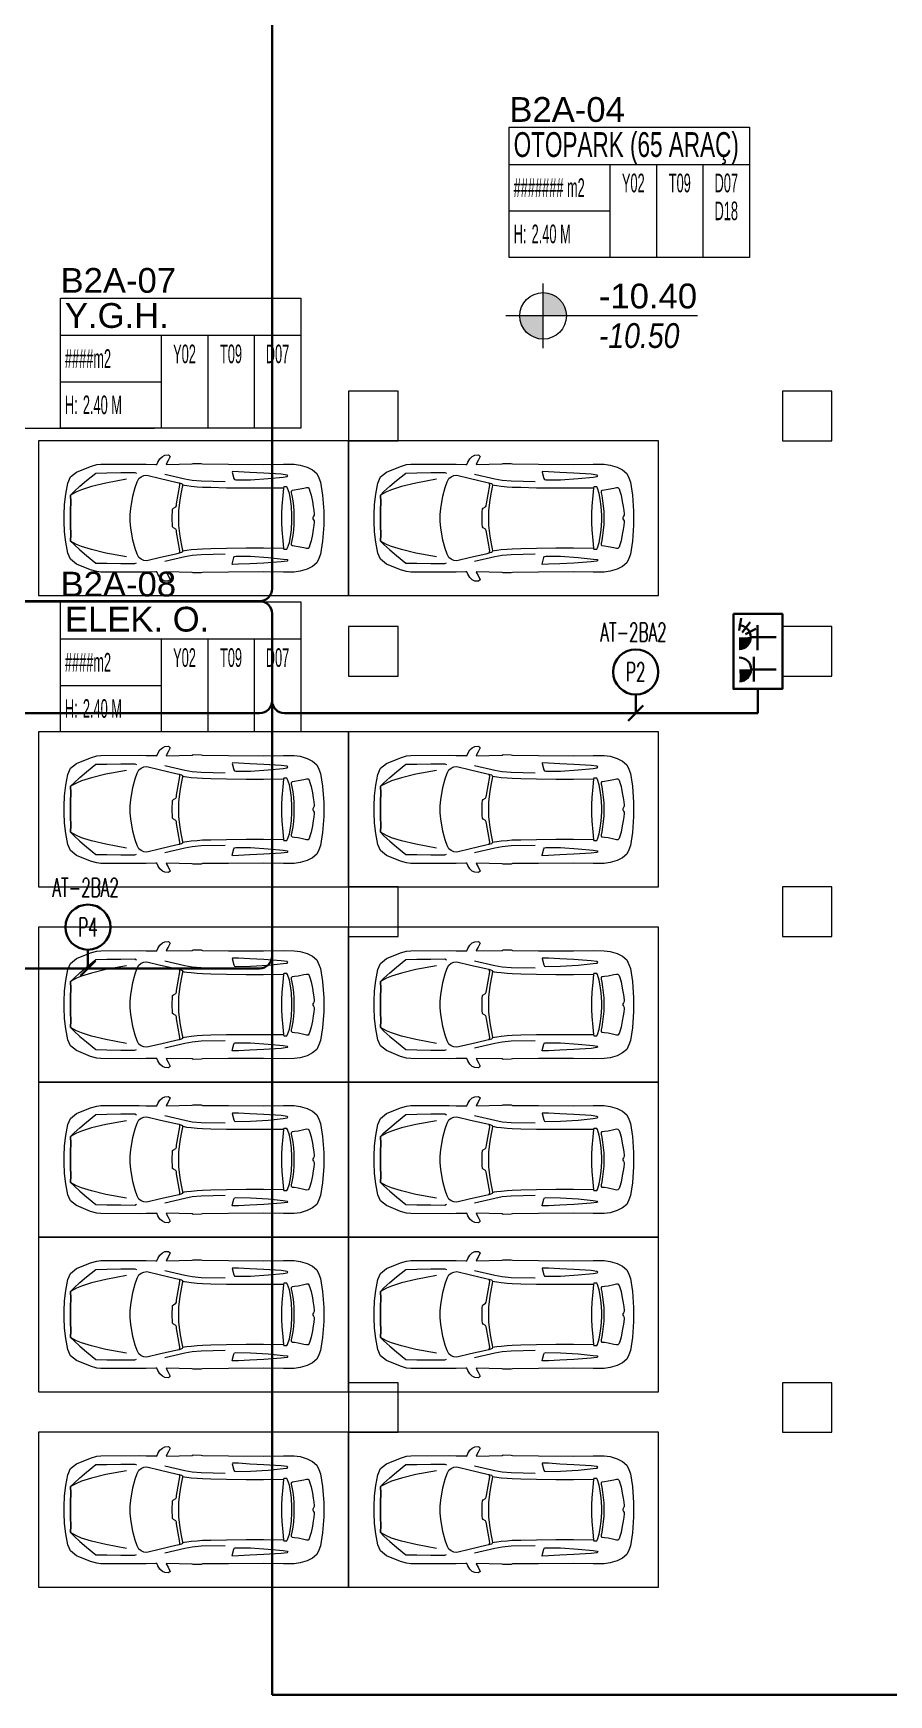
# Model space of a CAD drawing. Header units: metres. Extents: x -13194 to 152406, y -14653 to 29421.
# Drawn here: x 37331 to 38712, y 376 to 3057 of the extents above; entities that cross this region are included whole.
import ezdxf
from ezdxf.enums import TextEntityAlignment as Align

# ---------------------------------------------------------------- set-up
doc = ezdxf.new("R2010")
doc.units = ezdxf.units.M
doc.header["$LTSCALE"] = 100
doc.header["$MEASUREMENT"] = 0
doc.layers.get('0').update_dxf_attribs({"color": 9, "lineweight": 9})
for name, color, linetype, lineweight in [('01', 9, 'Continuous', 9), ('04', 9, 'Continuous', 9), ('06D', 9, 'Continuous', 9), ('21', 9, 'Continuous', 9), ('21_mahal200', 9, 'Continuous', 9), ('E-KABLO', 7, 'Continuous', 30), ('E-KOMBİNE ETANŞ PRİZ (1 FAZ+3 FAZ)', 7, 'Continuous', 30), ('E-LINYE', 7, 'Continuous', 30)]:
    doc.layers.add(name, color=color, linetype=linetype, lineweight=lineweight)
doc.styles.add('Arial', font='arial.ttf', dxfattribs={"height": 2.5})
doc.styles.add('E-YAZI', font='txttw.shx')
doc.styles.add('MuuM_TEXT-ITALIC', font='ARIALNI.TTF')
doc.styles.add('MuuM_TEXT-STANDART', font='ARIALN.TTF')
doc.dimstyles.new('MuuM_DIM200', dxfattribs={"dimscale": 20, "dimtxt": 2, "dimasz": 1, "dimexe": 1, "dimexo": 1, "dimgap": 1, "dimtad": 1, "dimdec": 1, "dimrnd": 0.5, "dimdsep": 46, "dimtxsty": 'MuuM_TEXT-STANDART', "dimblk": 'ARCHTICK', "dimcen": 0, "dimdle": 0.15, "dimclrd": 256, "dimclre": 256, "dimclrt": 256, "dimadec": 0, "dimazin": 0, "dimtfac": 5, "dimtdec": 1, "dimtix": 1, "dimtmove": 2, "dimatfit": 3, "dimldrblk": 'DOT', "dimfxl": 3, "dimfxlon": 1, "dimtolj": 1, "dimlwd": -1, "dimlwe": -1, "dimarcsym": 0})

# ---------------------------------------------------------------- blocks, each defined once
blk = doc.blocks.new('100_KOMBİNE ETANŞ PRİZ (1 FAZ+3 FAZ)')
at = {"layer": 'E-KOMBİNE ETANŞ PRİZ (1 FAZ+3 FAZ)', "color": 3}
for p, q in [((-2.09, 4.35), (-3.35, 4.16)), ((-1.92, 4.04), (-2.95, 3.24)), ((-1.75, 3.72), (-2.28, 2.68))]:
    blk.add_line(p, q, dxfattribs=at)
at = {"layer": 'E-KOMBİNE ETANŞ PRİZ (1 FAZ+3 FAZ)', "color": 4}
for p, q in [((-2.64, 2.5), (-0.14, 2.5)), ((-1.42, 3.18), (-1.42, 0.64)), ((3.04, 2.88), (0.54, 2.88)), ((1.81, 3.15), (1.81, 0.64))]:
    blk.add_line(p, q, dxfattribs=at)
at = {"layer": 'E-KOMBİNE ETANŞ PRİZ (1 FAZ+3 FAZ)', "color": 3}
blk.add_lwpolyline([(-3.78, 4.93), (3.78, 4.93), (3.78, 0), (-3.78, 0)], close=True, dxfattribs=at)
at = {"layer": 'E-KOMBİNE ETANŞ PRİZ (1 FAZ+3 FAZ)', "color": 4, "const_width": 1.2}
for points in [[(-1.43, 3.78, 0.414214), (-0.82, 4.37)], [(1.81, 3.73, 0.414214), (2.42, 4.32)]]:
    blk.add_lwpolyline(points, format="xyb", dxfattribs=at)
at = {"layer": 'E-KOMBİNE ETANŞ PRİZ (1 FAZ+3 FAZ)', "color": 4}
for centre in [(-1.42, 4.38), (1.82, 4.35)]:
    blk.add_arc(centre, 1.2, 179.2449, 359.2449, dxfattribs=at)
blk = doc.blocks.new('p-kolon_80x80')
blk.add_lwpolyline([(-40, -40), (40, -40), (40, 40), (-40, 40)], close=True)
blk = doc.blocks.new('2.Bod.Ara.Sitatik Elk.')
at = {"layer": '01'}
for p in [(9880, -6190), (10580, -6190), (9880, -6570), (10580, -6570), (9880, -6990), (10580, -6990), (9880, -7790), (10580, -7790)]:
    blk.add_blockref('p-kolon_80x80', p, dxfattribs=at)
blk = doc.blocks.new('0_elevationtarget-p-bk')
h = blk.add_hatch(color=250)
h.paths.add_polyline_path([(1.88, 0, 0.414214), (0, 1.88), (0, 0)])
h.paths.add_polyline_path([(0, 0), (-1.88, 0, 0.414214), (0, -1.88)])
blk.add_line((0, -2.62), (0, 2.62))
blk.add_lwpolyline([(12.45, 0), (-3, 0)])
blk.add_circle((0, 0), 1.88)
at = {"style": 'Arial'}
blk.add_attdef('BITMISKOT', text='', height=2, dxfattribs=at).set_placement((4.5, 0), align=Align.BOTTOM_LEFT)
at = {"style": 'MuuM_TEXT-ITALIC'}
blk.add_attdef('FINISHINGFLOORLEVEL', text='', height=2, dxfattribs=at).set_placement((4.5, -0.59), align=Align.TOP_LEFT)
blk = doc.blocks.new('p-araba-10')
for points in [[(-193.8, -2.4), (-193.8, 5.3), (-192.9, 22.2), (-191.1, 38.9), (-187.6, 56.6), (-183.4, 66.4), (-173.9, 74.2), (-151.3, 83.5), (-141.2, 86.3), (-134.5, 87.1), (-72.5, 87.3), (-61.4, 87), (-45.8, 86.8), (-44, 86.7), (-42.5, 90.5), (-39.1, 95.9), (-35.3, 99.6), (-31.2, 101.5), (-25.1, 101.9), (-22.6, 99.4), (-26, 92.8), (-28.4, 88.2), (-29.2, 86.7), (12.7, 87.6), (14.7, 88.4), (27.6, 88.2), (29.7, 87.5), (71.7, 87.1), (127.9, 86.7), (160, 87.2), (177.5, 87.1), (187.3, 85.7), (198.4, 82.4), (207, 78), (214.1, 72.2), (217.1, 65), (220, 58.1), (223.2, 37.3), (225, 11.2), (225, -11.2), (223.2, -37.3), (220, -58.1), (217.1, -65), (214.1, -72.2), (207, -78), (198.4, -82.4), (187.3, -85.7), (177.5, -87.1), (160, -87.2), (127.9, -86.7), (71.7, -87.1), (29.7, -87.5), (27.6, -88.2), (14.7, -88.4), (12.7, -87.6), (-29.2, -86.7), (-28.4, -88.2), (-26, -92.8), (-22.6, -99.4), (-25.1, -101.9), (-31.2, -101.5), (-35.3, -99.6), (-39.1, -95.9), (-42.5, -90.5), (-44, -86.7), (-45.8, -86.8), (-61.4, -87), (-72.5, -87.3), (-134.5, -87.1), (-141.2, -86.3), (-151.3, -83.5), (-173.9, -74.2), (-183.4, -66.4), (-187.6, -56.6), (-191.1, -38.9), (-192.9, -22.2), (-193.8, -5.3), (-193.8, 2.4)], [(-93, -62.5), (-126.3, -56.3), (-149.5, -50.6), (-165.5, -45.6), (-173.7, -42.3), (-183.5, -36.9), (-182.7, -25.6), (-183.2, -12.4), (-183.2, 0.2), (-183.2, 12.8), (-182.7, 26), (-183.5, 37.3), (-177.8, 43), (-168.5, 51.5), (-157.6, 60.6), (-142.7, 72.8), (-124.7, 73.2), (-102, 73.6), (-79.4, 73.7), (-76.8, 72.4)], [(-93, 62.8), (-126.3, 56.7), (-149.5, 51), (-165.5, 45.9), (-173.7, 42.6), (-183.5, 37.3), (-182.7, 26), (-183.2, 12.8), (-183.2, 0.2), (-183.2, -12.4), (-182.7, -25.6), (-183.5, -36.9), (-177.8, -42.6), (-168.5, -51.2), (-157.6, -60.2), (-142.7, -72.5), (-124.7, -72.9), (-102, -73.2), (-79.4, -73.3), (-76.8, -72.1)], [(-8.3, -56.7), (-13.4, -57.9), (-38.1, -63.5), (-60.3, -68.8), (-64.9, -68.3), (-69.3, -66.4), (-73, -63.6), (-75.8, -58.3), (-79.1, -49.2), (-82.8, -35.3), (-86.1, -15.4), (-87, -5.3), (-87, 0.2), (-87, 5.7), (-86.1, 15.7), (-82.8, 35.6), (-79.1, 49.6), (-75.8, 58.7), (-73, 63.9), (-69.3, 66.8), (-64.9, 68.6), (-60.3, 69.2), (-38.1, 63.8), (-13.4, 58.2), (-8.3, 57)], [(66.2, 58.6), (27.5, 59.4), (12.7, 60.6), (0.9, 62.9), (-31.5, 70.4)], [(-2.5, -52.9), (-3.1, -54.6), (-4.3, -55.5), (-8.3, -56.7), (-7.3, -54.5), (-7.2, -52.8), (-12.4, -22.8), (-12.7, -19.8), (-13.7, -17.7), (-17.5, -15.6), (-18.7, -14.2), (-19.1, -9.7), (-19.2, -3.2), (-19.2, 0.2), (-19.2, 3.5), (-19.1, 10), (-18.7, 14.5), (-17.5, 15.9), (-13.7, 18.1), (-12.7, 20.1), (-12.4, 23.1), (-7.2, 53.1), (-7.3, 54.8), (-8.3, 57), (-4.3, 55.8), (-3.1, 54.9), (-2.5, 53.3)], [(160.4, 48.6), (128, 48.3), (99.7, 48.3), (68.4, 48.6), (43.2, 49.2), (29.3, 49.7), (20.9, 50.2), (11.4, 51.1), (4.3, 52), (0.7, 52.6), (-2.5, 53.3), (-3.4, 49.8), (-4.9, 41.7), (-6.9, 29.6), (-9.1, 11.9), (-9.1, 2.6), (-9.1, 0.2), (-9.1, -2.2), (-9.1, -11.6), (-6.9, -29.3), (-4.9, -41.4), (-3.4, -49.4), (-2.5, -52.9), (0.7, -52.2), (4.3, -51.7), (11.4, -50.8), (20.9, -49.9), (29.3, -49.3), (43.2, -48.9), (68.4, -48.3), (99.7, -47.9), (128, -47.9), (160.4, -48.3)], [(66.2, -58.2), (27.5, -59), (12.7, -60.3), (0.9, -62.6), (-31.5, -70.1)]]:
    blk.add_lwpolyline(points)
for points in [[(159.5, 66.3), (166.1, 67.2), (167.1, 68.6), (165.9, 69.6), (156.3, 70.9), (128.7, 72.7), (106.1, 73.8), (87.7, 74.9), (77.7, 75), (77.4, 74.3), (80.3, 64), (81.1, 62.1), (83.3, 61.7), (106.9, 62), (135.6, 63.8)], [(169.6, -39.3), (171.3, -30.3), (172.9, -18.6), (173.8, -4.4), (173.8, 0.2), (173.8, 4.7), (172.9, 19), (171.3, 30.6), (169.6, 39.6), (166.8, 48.4), (165.8, 50.4), (160.6, 50.4), (160.4, 48.6), (159, 36.5), (157.5, 19.4), (157, 8.1), (157, 0.2), (157, -7.8), (157.5, -19.1), (159, -36.2), (160.4, -48.3), (160.6, -50.1), (165.8, -50.1), (166.8, -48.1)], [(174.1, -36.1), (175.5, -27.9), (176.6, -19.3), (177.4, -10.5), (177.5, -1.4), (177.5, 0.2), (177.5, 1.8), (177.4, 10.9), (176.6, 19.7), (175.5, 28.2), (174.1, 36.4), (173, 41.1), (173.2, 43.7), (174.5, 45.2), (178.1, 45.7), (184.1, 46.5), (193.2, 48.4), (197.4, 49.4), (199.8, 49.3), (201.7, 47.1), (202.6, 43.6), (204.7, 36.9), (206.7, 26.7), (208.2, 18.6), (209.1, 12.5), (209.7, 6.9), (209.5, 5), (208.6, 3), (207.7, 1.2), (207.7, 0.2), (207.7, -0.9), (208.6, -2.7), (208.6, -2.7), (209.5, -4.6), (209.7, -6.6), (209.1, -12.1), (208.2, -18.3), (206.7, -26.4), (204.7, -36.5), (202.6, -43.3), (201.7, -46.8), (199.8, -49), (197.4, -49.1), (193.2, -48.1), (184.1, -46.1), (178.1, -45.3), (174.5, -44.9), (173.2, -43.4), (173, -40.8)], [(159.5, -66), (166.1, -66.9), (167.1, -68.2), (165.9, -69.3), (156.3, -70.5), (128.7, -72.4), (106.1, -73.5), (87.7, -74.5), (77.7, -74.7), (77.4, -74), (80.3, -63.7), (81.1, -61.7), (83.3, -61.4), (106.9, -61.6), (135.6, -63.5)]]:
    blk.add_lwpolyline(points, close=True)
blk = doc.blocks.new('p-carpark_std')
at = {"layer": '06D'}
blk.add_lwpolyline([(-500, -125), (0, -125), (0, 125), (-500, 125)], close=True, dxfattribs=at)
at = {"layer": '04'}
blk.add_blockref('p-araba-10', (-265, 0), dxfattribs=at)
blk = doc.blocks.new('_ArchTick')
at = {"color": 0, "linetype": 'ByBlock', "const_width": 0.15}
blk.add_lwpolyline([(-0.5, -0.5), (0.5, 0.5)], dxfattribs=at)
blk = doc.blocks.new('_Dot')
at = {"color": 0, "linetype": 'ByBlock', "lineweight": -2}
blk.add_line((-0.5, 0), (-1, 0), dxfattribs=at)
at = {"color": 0, "linetype": 'ByBlock', "const_width": 0.5}
blk.add_lwpolyline([(-0.25, 0, 1), (0.25, 0, 1)], format="xyb", close=True, dxfattribs=at)
blk = doc.blocks.new('0_roomno2')
blk.add_lwpolyline([(19.38, -10.5), (0, -10.5), (0, 0), (19.38, 0)], close=True)
for points in [[(0, -3), (19.38, -3)], [(8.12, -3), (8.12, -10.5)], [(11.88, -3), (11.88, -10.5)], [(15.62, -3), (15.62, -10.5)], [(0, -6.75), (8.12, -6.75)]]:
    blk.add_lwpolyline(points)
at = {"style": 'MuuM_TEXT-STANDART', "width": 0.6}
blk.add_text('H:', height=1.5, dxfattribs=at).set_placement((0.35, -8.61), align=Align.MIDDLE_LEFT)
at = {"style": 'Arial'}
blk.add_attdef('ODANO', (0, 1.17), '', height=2, dxfattribs=at)
blk.add_attdef('MEKANADI', text='', height=2, dxfattribs=at).set_placement((0.35, -3), align=Align.BOTTOM_LEFT)
at = {"style": 'MuuM_TEXT-STANDART', "width": 0.6}
for tag, p in [('YER01', (10, -4.5)), ('TAVAN01', (13.75, -4.5)), ('DUVAR01', (17.5, -4.5)), ('YER02', (10, -6.75)), ('TAVAN02', (13.75, -6.75)), ('DUVAR02', (17.5, -6.75)), ('YER03', (10, -9)), ('TAVAN03', (13.75, -9)), ('DUVAR03', (17.5, -9))]:
    blk.add_attdef(tag, text='', height=1.5, dxfattribs=at).set_placement(p, align=Align.MIDDLE_CENTER)
for tag, p in [('M2', (0.35, -4.88)), ('TEMIZTAVANYUKSEKLIGI', (1.8, -8.61))]:
    blk.add_attdef(tag, text='', height=1.5, dxfattribs=at).set_placement(p, align=Align.MIDDLE_LEFT)
blk = doc.blocks.new('2.Bod.Ara.Mimari Elk.')
at = {"layer": '04'}
for p in [(9840, -6355), (10340, -6355), (9840, -6825), (10340, -6825), (9840, -7140), (10340, -7140), (9840, -7390), (10340, -7390), (9840, -7640), (10340, -7640), (9840, -7955), (10340, -7955)]:
    blk.add_blockref('p-carpark_std', p, dxfattribs=at)
at = {"layer": '21', "xscale": 20, "yscale": 20, "zscale": 20}
blk.add_blockref('0_elevationtarget-p-bk', (10154, -6028.6), dxfattribs=at).add_auto_attribs({'BITMISKOT': '-10.40', 'FINISHINGFLOORLEVEL': '-10.50'})
at = {"layer": '21_mahal200'}
ref = blk.add_blockref('0_roomno2', (10099.5, -5724.2), dxfattribs=dict(at, xscale=20, yscale=20, zscale=20))
ref.add_attrib('ODANO', 'B2A-04', (10099.5, -5715.6), dxfattribs={"layer": '0', "height": 40, "style": 'Arial'})
ref.add_attrib('MEKANADI', 'OTOPARK (65 ARAÇ)', dxfattribs={"layer": '0', "height": 40, "style": 'Arial', "width": 0.65}).set_placement((10106.5, -5784.2), align=Align.BOTTOM_LEFT)
ref.add_attrib('M2', '####### m2', dxfattribs={"layer": '0', "height": 30, "style": 'MuuM_TEXT-STANDART', "width": 0.6}).set_placement((10106.5, -5821.7), align=Align.MIDDLE_LEFT)
ref.add_attrib('TEMIZTAVANYUKSEKLIGI', '2.40 M', dxfattribs={"layer": '0', "height": 30, "style": 'MuuM_TEXT-STANDART', "width": 0.6}).set_placement((10135.5, -5896.4), align=Align.MIDDLE_LEFT)
ref.add_attrib('YER01', 'Y02', dxfattribs={"layer": '0', "height": 30, "style": 'MuuM_TEXT-STANDART', "width": 0.6}).set_placement((10299.5, -5814.2), align=Align.MIDDLE_CENTER)
ref.add_attrib('TAVAN01', 'T09', dxfattribs={"layer": '0', "height": 30, "style": 'MuuM_TEXT-STANDART', "width": 0.6}).set_placement((10374.5, -5814.2), align=Align.MIDDLE_CENTER)
ref.add_attrib('DUVAR01', 'D07', dxfattribs={"layer": '0', "height": 30, "style": 'MuuM_TEXT-STANDART', "width": 0.6}).set_placement((10449.5, -5814.2), align=Align.MIDDLE_CENTER)
ref.add_attrib('DUVAR02', 'D18', dxfattribs={"layer": '0', "height": 30, "style": 'MuuM_TEXT-STANDART', "width": 0.6}).set_placement((10449.5, -5859.2), align=Align.MIDDLE_CENTER)
ref = blk.add_blockref('0_roomno2', (9375.5, -6000), dxfattribs=dict(at, xscale=20, yscale=20, zscale=20))
ref.add_attrib('ODANO', 'B2A-07', (9375.5, -5991.4), dxfattribs={"layer": '0', "height": 40, "style": 'Arial'})
ref.add_attrib('MEKANADI', 'Y.G.H.', dxfattribs={"layer": '0', "height": 40, "style": 'Arial'}).set_placement((9382.5, -6060), align=Align.BOTTOM_LEFT)
ref.add_attrib('M2', '####m2', dxfattribs={"layer": '0', "height": 30, "style": 'MuuM_TEXT-STANDART', "width": 0.6}).set_placement((9382.5, -6097.5), align=Align.MIDDLE_LEFT)
ref.add_attrib('TEMIZTAVANYUKSEKLIGI', '2.40 M', dxfattribs={"layer": '0', "height": 30, "style": 'MuuM_TEXT-STANDART', "width": 0.6}).set_placement((9411.5, -6172.2), align=Align.MIDDLE_LEFT)
ref.add_attrib('YER01', 'Y02', dxfattribs={"layer": '0', "height": 30, "style": 'MuuM_TEXT-STANDART', "width": 0.6}).set_placement((9575.5, -6090), align=Align.MIDDLE_CENTER)
ref.add_attrib('TAVAN01', 'T09', dxfattribs={"layer": '0', "height": 30, "style": 'MuuM_TEXT-STANDART', "width": 0.6}).set_placement((9650.5, -6090), align=Align.MIDDLE_CENTER)
ref.add_attrib('DUVAR01', 'D07', dxfattribs={"layer": '0', "height": 30, "style": 'MuuM_TEXT-STANDART', "width": 0.6}).set_placement((9725.5, -6090), align=Align.MIDDLE_CENTER)
ref = blk.add_blockref('0_roomno2', (9375.5, -6490), dxfattribs=dict(at, xscale=20, yscale=20, zscale=20))
ref.add_attrib('ODANO', 'B2A-08', (9375.5, -6481.4), dxfattribs={"layer": '0', "height": 40, "style": 'Arial'})
ref.add_attrib('MEKANADI', 'ELEK. O.', dxfattribs={"layer": '0', "height": 40, "style": 'Arial'}).set_placement((9382.5, -6550), align=Align.BOTTOM_LEFT)
ref.add_attrib('M2', '####m2', dxfattribs={"layer": '0', "height": 30, "style": 'MuuM_TEXT-STANDART', "width": 0.6}).set_placement((9382.5, -6587.5), align=Align.MIDDLE_LEFT)
ref.add_attrib('TEMIZTAVANYUKSEKLIGI', '2.40 M', dxfattribs={"layer": '0', "height": 30, "style": 'MuuM_TEXT-STANDART', "width": 0.6}).set_placement((9411.5, -6662.2), align=Align.MIDDLE_LEFT)
ref.add_attrib('YER01', 'Y02', dxfattribs={"layer": '0', "height": 30, "style": 'MuuM_TEXT-STANDART', "width": 0.6}).set_placement((9575.5, -6580), align=Align.MIDDLE_CENTER)
ref.add_attrib('TAVAN01', 'T09', dxfattribs={"layer": '0', "height": 30, "style": 'MuuM_TEXT-STANDART', "width": 0.6}).set_placement((9650.5, -6580), align=Align.MIDDLE_CENTER)
ref.add_attrib('DUVAR01', 'D07', dxfattribs={"layer": '0', "height": 30, "style": 'MuuM_TEXT-STANDART', "width": 0.6}).set_placement((9725.5, -6580), align=Align.MIDDLE_CENTER)
for points in [[(9142, -6210), (9527.2, -6210)], [(9194.9, -6490), (9580.2, -6490)]]:
    blk.add_leader(points, dimstyle='MuuM_DIM200', override={"dimasz": 1, "dimfxl": 10}, dxfattribs=at)

msp = doc.modelspace()

# ---------------------------------------------------------------- linework, layer by layer
at = {"layer": 'E-KABLO', "color": 6}
for p, q in [((37716.7, 2161.1), (37716.7, 3160.5)), ((37078.2, 2141.1), (37696.7, 2141.1)), ((37716.7, 2121.1), (37716.7, 376.5)), ((38500.5, 1999.4), (38500.5, 1960.3)), ((37696.7, 1960.3), (36240.4, 1960.3)), ((37736.7, 1960.3), (38500.5, 1960.3)), ((37094.7, 1548.5), (37696.7, 1548.5)), ((37716.7, 376.5), (39900.5, 376.5))]:
    msp.add_line(p, q, dxfattribs=at)
for centre, start, end in [((37696.7, 2161.1), 270, 0), ((37696.7, 2121.1), 0, 90), ((37696.7, 1980.3), 270, 0), ((37736.7, 1980.3), 180, 270), ((37696.7, 1568.5), 270, 0)]:
    msp.add_arc(centre, 20, start, end, dxfattribs=at)
at = {"layer": 'E-LINYE', "color": 7, "linetype": 'Continuous'}
for p, q in [((38303.4, 1990.5), (38303.4, 1960.3)), ((38291.3, 1948.2), (38315.6, 1972.5)), ((37407.6, 1536.4), (37431.8, 1560.6)), ((37419.7, 1578.7), (37419.7, 1548.5))]:
    msp.add_line(p, q, dxfattribs=at)
for centre in [(38303.4, 2026.9), (37419.7, 1615.1)]:
    msp.add_circle(centre, 36.4, dxfattribs=at)

# ---------------------------------------------------------------- block references
at = {"layer": '06D'}
for name in ['2.Bod.Ara.Sitatik Elk.', '2.Bod.Ara.Mimari Elk.']:
    msp.add_blockref(name, (28000, 8630), dxfattribs=at)
at = {"layer": 'E-KOMBİNE ETANŞ PRİZ (1 FAZ+3 FAZ)', "xscale": -16, "yscale": 16, "zscale": 16, "rotation": 90}
msp.add_blockref('100_KOMBİNE ETANŞ PRİZ (1 FAZ+3 FAZ)', (38540, 2060), dxfattribs=at)

# ---------------------------------------------------------------- texts
at = {"layer": 'E-LINYE', "color": 3, "linetype": 'Continuous', "style": 'E-YAZI', "width": 0.6}
for s, p in [('AT-2BA2', (38299.8, 2091)), ('P2', (38303.4, 2026.9)), ('AT-2BA2', (37416.1, 1679.1)), ('P4', (37419.7, 1615.1))]:
    msp.add_text(s, height=30, dxfattribs=at).set_placement(p, align=Align.MIDDLE_CENTER)

doc.saveas('drawing.dxf')
